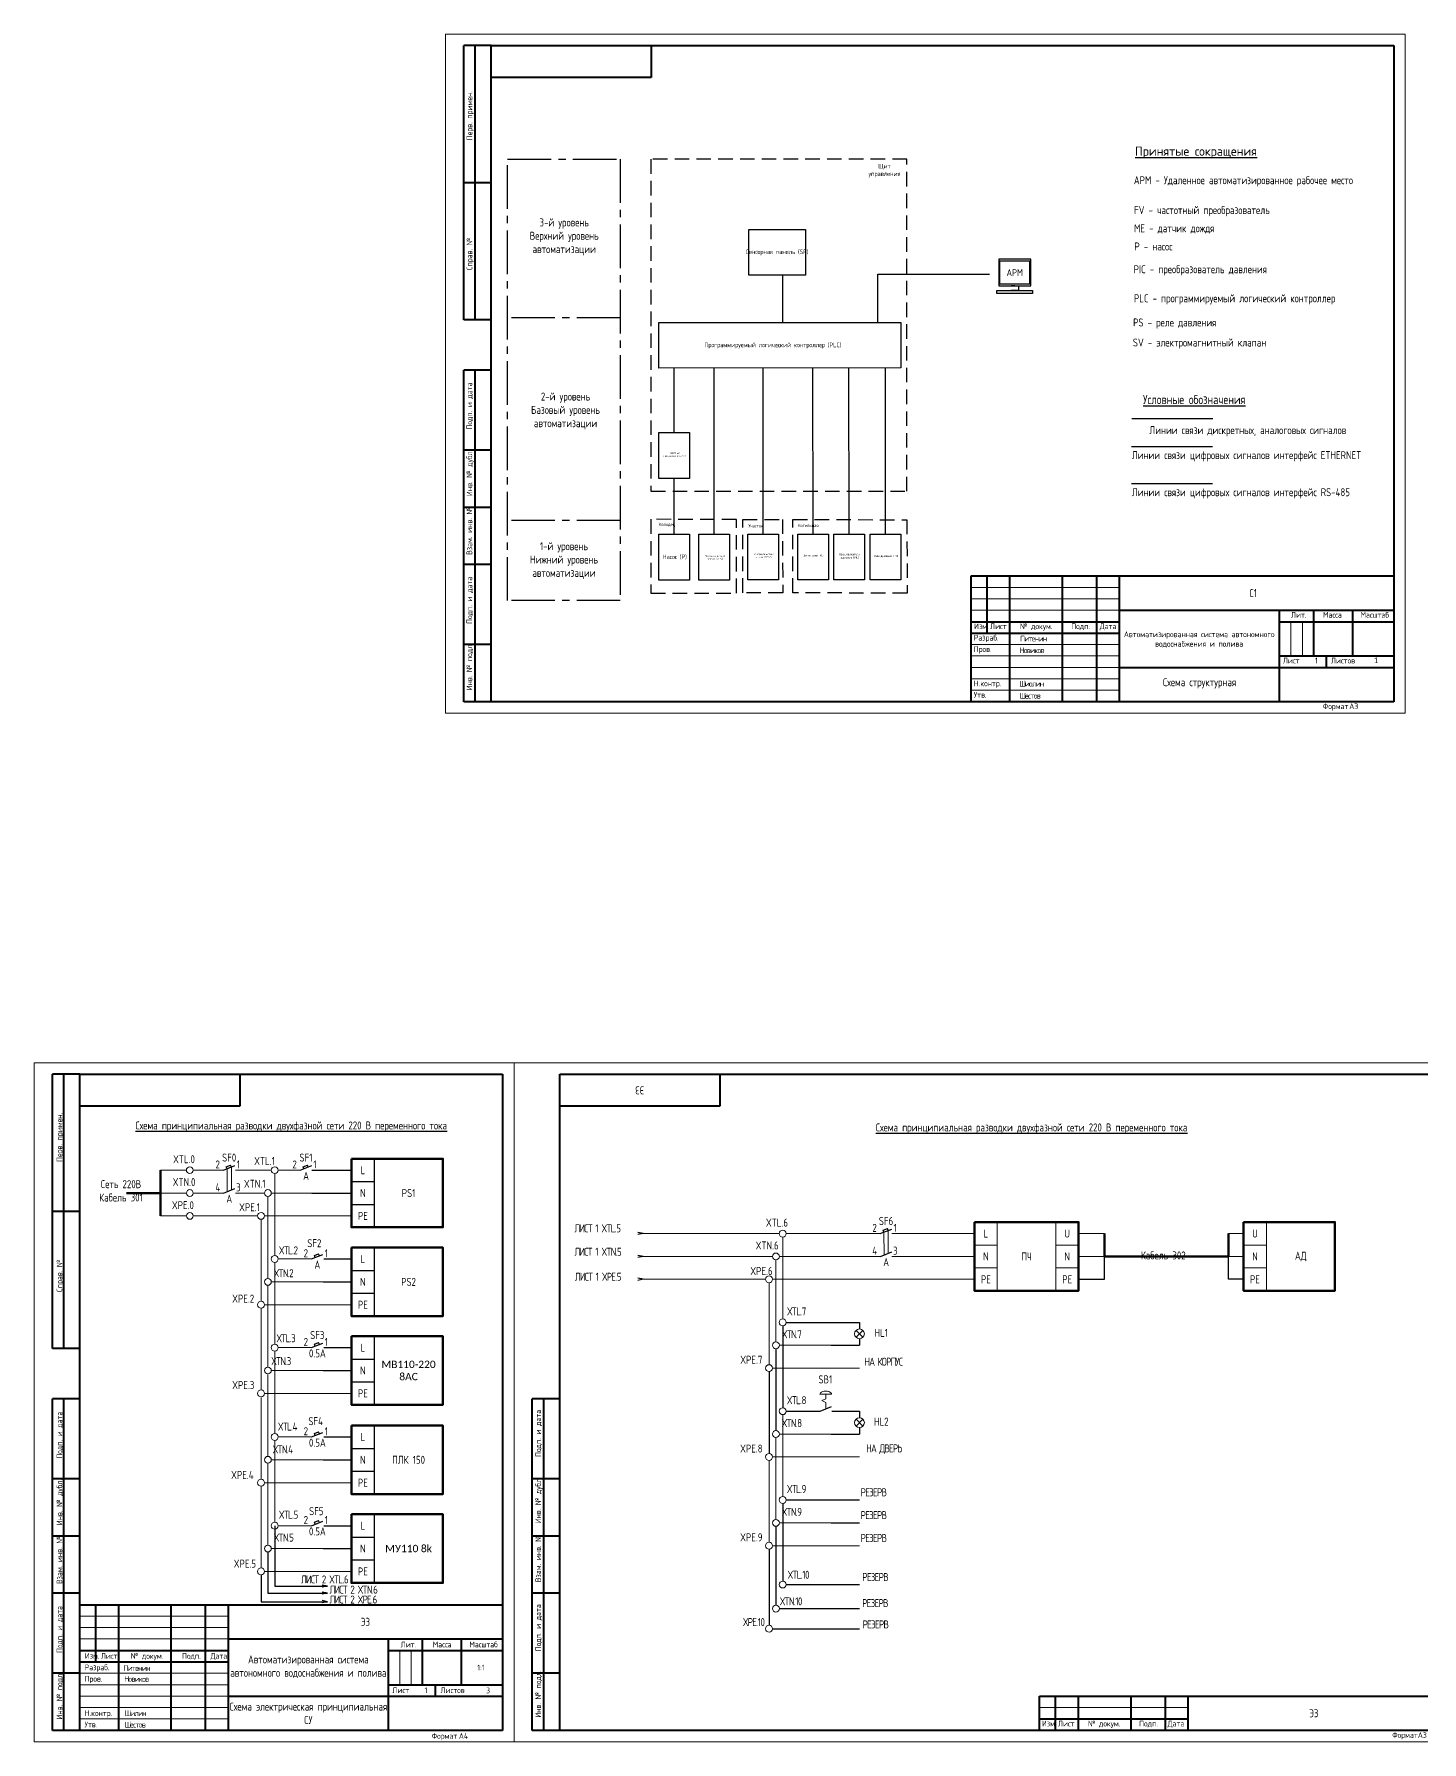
# Model space of a CAD drawing. Header units: millimetres. Extents: x 3520 to 4990, y 400 to 1747.
# Drawn here: x 3520 to 4127, y 1000 to 1747 of the extents above; entities that cross this region are included whole.
import ezdxf

# ---------------------------------------------------------------- set-up
doc = ezdxf.new("R2010")
doc.units = ezdxf.units.MM
for name, pattern in [('CENTER2', [28.575, 19.05, -3.175, 3.175, -3.175]), ('HIDDEN', [9.525, 6.35, -3.175]), ('K5LT_BASIC', [0]), ('K5LT_THIN', [0])]:
    doc.linetypes.add(name, pattern=pattern)
doc.layers.add('Линии RS485', color=1, linetype='RS485')
doc.layers.add('Основная', color=7, linetype='Continuous', lineweight=30)
doc.layers.add('Стерка', color=7, linetype='Continuous', lineweight=15)
doc.styles.get("Standard").update_dxf_attribs({"font": 'arial.ttf'})
doc.styles.add('Аннотативный', font='arial.ttf')
doc.styles.add('ГОСТ В', font='GOST_0.TTF', dxfattribs={"height": 3.5})
doc.styles.add('ГОСТ тип А', font='GOST_0.TTF', dxfattribs={"height": 3.5})
doc.styles.add('ГОСТ тип В', font='GOST_0.TTF')
doc.linetypes.add('RS485', pattern='A,3,-0.5,["RS",Standard,S=0.5,R=0,X=-0.1,Y=-0.05],-1.5', length=5)
doc.linetypes.add('витая пара', pattern='A,3,-0.5,["FX",Standard,S=0.5,R=0,X=-0.1,Y=-0.05],-1.5', length=5)

# ---------------------------------------------------------------- blocks, each defined once
blk = doc.blocks.new('A3')
at = {"linetype": 'K5LT_THIN', "lineweight": 18}
for p, q in [((0, 0), (0, 297)), ((0, 297), (420, 297)), ((420, 297), (420, 0)), ((230, 55), (295, 55)), ((230, 50), (295, 50)), ((230, 45), (295, 45)), ((369.96, 25), (369.96, 40)), ((374.98, 25), (374.98, 40)), ((230, 30), (295, 30)), ((230, 25), (295, 25)), ((230, 20), (295, 20)), ((230, 15), (295, 15)), ((230, 10), (295, 10)), ((420, 0), (0, 0))]:
    blk.add_line(p, q, dxfattribs=at)
at = {"linetype": 'K5LT_BASIC', "lineweight": 40}
for p, q in [((8, 172), (8, 292)), ((20, 292), (8, 292)), ((13, 172), (13, 292)), ((20, 5), (20, 292)), ((20, 292), (415, 292)), ((90, 292), (90, 278)), ((415, 292), (415, 5)), ((90, 278), (20, 278)), ((20, 232), (8, 232)), ((20, 172), (8, 172)), ((8, 5), (8, 150)), ((20, 150), (8, 150)), ((13, 5), (13, 150)), ((20, 115), (8, 115)), ((20, 90), (8, 90)), ((20, 65), (8, 65)), ((230, 60), (415, 60)), ((230, 5), (230, 60)), ((237, 35), (237, 60)), ((247, 5), (247, 60)), ((270, 5), (270, 60)), ((285, 5), (285, 60)), ((295, 5), (295, 60)), ((295, 45), (415, 45)), ((365, 5), (365, 45)), ((380, 25), (380, 45)), ((397, 25), (397, 45)), ((230, 40), (295, 40)), ((365, 40), (380, 40)), ((380, 40), (415, 40)), ((20, 30), (8, 30)), ((230, 35), (295, 35)), ((365, 25), (415, 25)), ((385.57, 20), (385.57, 25)), ((295, 20), (365, 20)), ((365, 20), (415, 20)), ((20, 5), (8, 5)), ((415, 5), (20, 5))]:
    blk.add_line(p, q, dxfattribs=at)
at = {"style": 'ГОСТ тип А'}
blk.add_text('Масштаб', height=2.5, dxfattribs=at).set_placement((400.44, 41.71))
at = {"char_height": 2.5, "attachment_point": 1, "rotation": 90, "style": 'ГОСТ тип А'}
for s, insert in [('Перв. примен.', (9.24, 250.61)), ('Справ. №', (9.24, 193.72)), ('Подп. и дата', (9.19, 124.04)), ('Инв. № дубл.', (9.19, 94.95)), ('Взам. инв. №', (9.19, 69.22)), ('Подп. и дата', (9.19, 39.04)), ('Инв. № подл.', (9.19, 9.95))]:
    blk.add_mtext(s, dxfattribs=dict(at, insert=insert))
at = {"char_height": 2.5, "attachment_point": 1, "style": 'ГОСТ тип А'}
for s, insert in [('Изм.', (231.29, 39.23)), ('Лист', (238.28, 39.23)), ('№ докум.', (251.4, 39.23)), ('Подп.', (273.83, 39.23)), ('Дата', (286.28, 39.23)), ('Лит.', (369.97, 44.23)), ('Масса', (383.99, 44.23)), ('Разраб.', (231.18, 34.23)), ('Пров.', (231.18, 29.23)), ('Лист', (366.41, 24.23)), ('1', (380.49, 24.23)), ('Листов', (387.45, 24.23)), ('Утв.', (231.18, 9.23)), ('Н.контр.', (231.18, 14.23)), ('Формат', (383.9, 4.23)), ('A3', (395.5, 4.23))]:
    blk.add_mtext(s, dxfattribs=dict(at, insert=insert))
blk = doc.blocks.new('A3-2')
at = {"linetype": 'K5LT_THIN', "lineweight": 18}
for p, q in [((420, 0), (420, 297)), ((420, 297), (840, 297)), ((840, 297), (840, 0)), ((650, 15), (715, 15)), ((840, 0), (420, 0))]:
    blk.add_line(p, q, dxfattribs=at)
at = {"linetype": 'K5LT_BASIC', "lineweight": 40}
for p, q in [((440, 5), (440, 292)), ((440, 292), (835, 292)), ((510, 292), (510, 278)), ((835, 292), (835, 5)), ((510, 278), (440, 278)), ((428, 5), (428, 150)), ((440, 150), (428, 150)), ((433, 5), (433, 150)), ((440, 115), (428, 115)), ((440, 90), (428, 90)), ((440, 65), (428, 65)), ((440, 30), (428, 30)), ((650, 20), (835, 20)), ((650, 5), (650, 20)), ((657, 5), (657, 20)), ((667, 5), (667, 20)), ((690, 5), (690, 20)), ((705, 5), (705, 20)), ((715, 5), (715, 20)), ((825, 5), (825, 20)), ((650, 10), (657, 10)), ((657, 10), (667, 10)), ((667, 10), (690, 10)), ((690, 10), (705, 10)), ((705, 10), (715, 10)), ((825, 13), (835, 13)), ((440, 5), (428, 5)), ((835, 5), (440, 5))]:
    blk.add_line(p, q, dxfattribs=at)
at = {"char_height": 2.5, "attachment_point": 1, "rotation": 90, "style": 'ГОСТ тип А'}
for s, insert in [('Подп. и дата', (429.32, 124.64)), ('Инв. № дубл.', (429.32, 95.56)), ('Взам. инв. №', (429.32, 69.83)), ('Подп. и дата', (429.32, 39.64)), ('Инв. № подл.', (429.32, 10.56))]:
    blk.add_mtext(s, dxfattribs=dict(at, insert=insert))
at = {"char_height": 2.5, "attachment_point": 1, "style": 'ГОСТ тип А'}
for s, insert in [('Лист', (826.99, 18.23)), ('Изм.', (651.01, 9.23)), ('Лист', (658, 9.23)), ('№ докум.', (671.12, 9.23)), ('Подп.', (693.55, 9.23)), ('Дата', (706, 9.23)), ('Формат', (804.26, 4.23)), ('A3', (815.5, 4.23))]:
    blk.add_mtext(s, dxfattribs=dict(at, insert=insert))
blk = doc.blocks.new('A4')
at = {"linetype": 'K5LT_THIN', "lineweight": 18}
for p, q in [((0, 0), (0, 297)), ((0, 297), (210, 297)), ((210, 297), (210, 0)), ((20, 55), (85, 55)), ((20, 50), (85, 50)), ((20, 45), (85, 45)), ((159.96, 25), (159.96, 40)), ((164.98, 25), (164.98, 40)), ((20, 30), (85, 30)), ((20, 25), (85, 25)), ((20, 20), (85, 20)), ((20, 15), (85, 15)), ((20, 10), (85, 10)), ((210, 0), (0, 0))]:
    blk.add_line(p, q, dxfattribs=at)
at = {"linetype": 'K5LT_BASIC', "lineweight": 40}
for p, q in [((8, 172), (8, 292)), ((20, 292), (8, 292)), ((13, 172), (13, 292)), ((20, 5), (20, 292)), ((20, 292), (205, 292)), ((90, 292), (90, 278)), ((205, 292), (205, 5)), ((90, 278), (20, 278)), ((20, 232), (8, 232)), ((20, 172), (8, 172)), ((8, 5), (8, 150)), ((20, 150), (8, 150)), ((13, 5), (13, 150)), ((20, 115), (8, 115)), ((20, 90), (8, 90)), ((20, 65), (8, 65)), ((20, 60), (205, 60)), ((20, 5), (20, 60)), ((27, 35), (27, 60)), ((37, 5), (37, 60)), ((60, 5), (60, 60)), ((75, 5), (75, 60)), ((85, 5), (85, 60)), ((85, 45), (205, 45)), ((155, 5), (155, 45)), ((170, 25), (170, 45)), ((187, 25), (187, 45)), ((20, 40), (85, 40)), ((155, 40), (170, 40)), ((170, 40), (205, 40)), ((20, 30), (8, 30)), ((20, 35), (85, 35)), ((155, 25), (205, 25)), ((175.57, 20), (175.57, 25)), ((85, 20), (155, 20)), ((155, 20), (205, 20)), ((20, 5), (8, 5)), ((205, 5), (20, 5))]:
    blk.add_line(p, q, dxfattribs=at)
at = {"char_height": 2.5, "attachment_point": 1, "rotation": 90, "style": 'ГОСТ тип А'}
for s, insert in [('Перв. примен.', (9.82, 253.67)), ('Справ. №', (9.82, 196.78)), ('Подп. и дата', (9.82, 123.85)), ('Инв. № дубл.', (9.82, 94.77)), ('Взам. инв. №', (9.82, 69.04)), ('Подп. и дата', (9.82, 38.85)), ('Инв. № подл.', (9.82, 9.77))]:
    blk.add_mtext(s, dxfattribs=dict(at, insert=insert))
at = {"char_height": 2.5, "attachment_point": 1, "style": 'ГОСТ тип А'}
for s, insert in [('Изм.', (22.19, 38.82)), ('Лист', (29.18, 38.82)), ('№ докум.', (42.3, 38.82)), ('Подп.', (64.73, 38.82)), ('Дата', (77.18, 38.82)), ('Лит.', (160.41, 43.82)), ('Масса', (174.43, 43.82)), ('Масштаб', (190.44, 43.82)), ('Разраб.', (22.08, 33.82)), ('Пров.', (22.08, 28.82)), ('Лист', (156.77, 23.82)), ('1', (170.85, 23.82)), ('Листов', (177.81, 23.82)), ('Утв.', (22.08, 8.82)), ('Н.контр.', (22.08, 13.82)), ('Формат', (173.95, 3.82)), ('A4', (185.86, 3.82))]:
    blk.add_mtext(s, dxfattribs=dict(at, insert=insert))

msp = doc.modelspace()

# ---------------------------------------------------------------- linework, layer by layer
for p, q in [((3949.1, 1636.92), (3947.5, 1636.92)), ((3949.1, 1636.92), (3947.5, 1636.92)), ((3950.7, 1636.92), (3950.7, 1634.92)), ((3950.7, 1634.92), (3947.5, 1634.92)), ((3950.7, 1634.92), (3947.5, 1634.92)), ((3800.01, 1572.7), (3800.01, 1600.88)), ((3817.6, 1528.21), (3817.53, 1600.9)), ((3839.05, 1528.32), (3838.97, 1600.92)), ((3860.85, 1528.32), (3860.77, 1600.94)), ((3876.65, 1528.32), (3876.57, 1600.96)), ((3892.6, 1528.32), (3892.52, 1600.98)), ((4000.4, 1578.88), (4035.77, 1578.88)), ((3800.01, 1528.21), (3800.01, 1552.7)), ((3786.5, 1222.33), (3784.22, 1222.8)), ((3786.5, 1222.33), (3784.22, 1221.86)), ((3890.28, 1222.33), (3895.28, 1224.33)), ((3891.51, 1223.83), (3893.38, 1224.57)), ((3891.86, 1222.96), (3891.51, 1223.83)), ((3893.73, 1223.71), (3893.38, 1224.57)), ((3786.5, 1212.33), (3784.22, 1212.8)), ((3786.5, 1212.33), (3784.22, 1211.86)), ((3890.32, 1212.33), (3895.32, 1214.33)), ((3988.31, 1202.33), (3988.31, 1212.33)), ((4042.69, 1202.33), (4042.69, 1212.33)), ((3786.5, 1202.33), (3784.22, 1202.8)), ((3786.5, 1202.33), (3784.22, 1201.86)), ((3977.05, 1202.33), (3988.31, 1202.33)), ((4049.24, 1202.33), (4042.69, 1202.33)), ((3847.57, 1181.98), (3847.57, 1146.14)), ((3849.07, 1183.48), (3881.16, 1183.48)), ((3881.16, 1183.48), (3881.16, 1180.61)), ((3868.73, 1173.48), (3881.16, 1173.48)), ((3881.16, 1176.36), (3881.16, 1173.48)), ((3844.59, 1171.98), (3844.59, 1136.14)), ((3841.59, 1161.98), (3841.59, 1126.14)), ((3849.07, 1144.64), (3863.9, 1144.64)), ((3863.9, 1144.64), (3868.9, 1146.64)), ((3869.11, 1144.64), (3881.16, 1144.64)), ((3881.16, 1144.64), (3881.16, 1141.77)), ((3881.16, 1137.51), (3881.16, 1134.64)), ((3868.73, 1134.64), (3881.16, 1134.64)), ((3849.07, 1105.8), (3881.16, 1105.8)), ((3847.57, 1104.3), (3847.57, 1070.3)), ((3625.26, 1094.55), (3625.26, 1068.13)), ((3844.59, 1094.3), (3844.59, 1059.76)), ((3868.73, 1095.8), (3881.16, 1095.8)), ((3841.59, 1084.3), (3841.59, 1050.99)), ((3622.28, 1083.11), (3622.28, 1065)), ((3619.28, 1073.11), (3619.28, 1061.31)), ((3648.38, 1068.13), (3646.1, 1068.6)), ((3849.07, 1068.8), (3881.16, 1068.8)), ((3619.28, 1061.31), (3648.38, 1061.31)), ((3622.28, 1065), (3648.38, 1065)), ((3625.26, 1068.13), (3648.38, 1068.13)), ((3648.38, 1068.13), (3646.1, 1067.66)), ((3648.38, 1065), (3646.1, 1065.48)), ((3648.38, 1065), (3646.1, 1064.53)), ((3648.38, 1061.31), (3646.1, 1061.79)), ((3648.38, 1061.31), (3646.1, 1060.84)), ((3846.09, 1058.26), (3881.16, 1058.26)), ((3843.09, 1049.49), (3881.16, 1049.49))]:
    msp.add_line(p, q)
at = {"linetype": 'CENTER2'}
for p, q in [((3776.48, 1622.95), (3727.2, 1622.95)), ((3776.48, 1534.22), (3727.2, 1534.22))]:
    msp.add_line(p, q, dxfattribs=at)
at = {"color": 7}
for p, q in [((3668.84, 1255.07), (3668.84, 1225.07)), ((3602.84, 1250.07), (3607.84, 1252.07)), ((3604.08, 1251.56), (3605.95, 1252.31)), ((3604.42, 1250.7), (3604.08, 1251.56)), ((3606.29, 1251.45), (3605.95, 1252.31)), ((3636.45, 1250.07), (3641.45, 1252.07)), ((3637.69, 1251.56), (3639.56, 1252.31)), ((3638.03, 1250.7), (3637.69, 1251.56)), ((3639.9, 1251.45), (3639.56, 1252.31)), ((3641.47, 1250.07), (3658.84, 1250.07)), ((3602.88, 1240.07), (3607.88, 1242.07)), ((3641.49, 1240.07), (3658.84, 1240.07)), ((3658.84, 1245.07), (3668.84, 1245.07)), ((3658.84, 1235.07), (3668.84, 1235.07)), ((3641.39, 1211.22), (3646.39, 1213.22)), ((3642.63, 1212.72), (3644.5, 1213.47)), ((3642.98, 1211.86), (3642.63, 1212.72)), ((3644.85, 1212.61), (3644.5, 1213.47)), ((3646.8, 1211.22), (3658.84, 1211.22)), ((3668.84, 1216.22), (3668.84, 1186.22)), ((3658.84, 1206.22), (3668.84, 1206.22)), ((3646.42, 1201.22), (3658.84, 1201.22)), ((3658.84, 1196.22), (3668.84, 1196.22)), ((3641.39, 1172.44), (3646.39, 1174.44)), ((3642.63, 1173.94), (3644.5, 1174.68)), ((3642.98, 1173.07), (3642.63, 1173.94)), ((3644.85, 1173.82), (3644.5, 1174.68)), ((3668.84, 1177.44), (3668.84, 1147.44)), ((3646.8, 1172.44), (3658.84, 1172.44)), ((3658.84, 1167.44), (3668.84, 1167.44)), ((3646.42, 1162.44), (3658.84, 1162.44)), ((3658.84, 1157.44), (3668.84, 1157.44)), ((3642.63, 1134.86), (3644.5, 1135.61)), ((3644.85, 1134.75), (3644.5, 1135.61)), ((3668.84, 1138.37), (3668.84, 1108.37)), ((3641.39, 1133.37), (3646.39, 1135.37)), ((3642.98, 1134), (3642.63, 1134.86)), ((3646.8, 1133.37), (3658.84, 1133.37)), ((3658.84, 1128.37), (3668.84, 1128.37)), ((3646.42, 1123.37), (3658.84, 1123.37)), ((3658.84, 1118.37), (3668.84, 1118.37)), ((3668.84, 1099.55), (3668.84, 1069.55)), ((3641.39, 1094.55), (3646.39, 1096.55)), ((3642.63, 1096.05), (3644.5, 1096.8)), ((3642.98, 1095.19), (3642.63, 1096.05)), ((3644.85, 1095.93), (3644.5, 1096.8)), ((3646.8, 1094.55), (3658.84, 1094.55)), ((3646.42, 1084.55), (3658.84, 1084.55)), ((3658.84, 1089.55), (3668.84, 1089.55)), ((3658.84, 1079.55), (3668.84, 1079.55))]:
    msp.add_line(p, q, dxfattribs=at)
at = {"lineweight": 50}
for p, q in [((3575.35, 1250.07), (3575.35, 1230.07)), ((3988.31, 1212.33), (3988.31, 1222.33)), ((4042.69, 1212.33), (4042.69, 1222.33)), ((3988.31, 1212.33), (4042.69, 1212.33))]:
    msp.add_line(p, q, dxfattribs=at)
at = {"color": 7, "lineweight": 50}
msp.add_line((3575.35, 1240.07), (3560.35, 1240.07), dxfattribs=at)
at = {"linetype": 'CENTER2'}
msp.add_lwpolyline([(3727.2, 1692.31), (3776.48, 1692.31), (3776.48, 1499.19), (3727.2, 1499.19)], close=True, dxfattribs=at)
at = {"linetype": 'HIDDEN'}
for points in [[(3789.91, 1547.07), (3901.91, 1547.07), (3901.91, 1692.31), (3789.91, 1692.31)], [(3789.88, 1502.52), (3827.29, 1502.49), (3827.29, 1534.73), (3789.88, 1534.77)]]:
    msp.add_lwpolyline(points, close=True, dxfattribs=at)
for points in [[(3942.07, 1636.92), (3956.13, 1636.92), (3956.13, 1648.53), (3942.07, 1648.53)], [(3942.07, 1636.92), (3956.13, 1636.92), (3956.13, 1648.53), (3942.07, 1648.53)], [(3942.47, 1637.72), (3955.73, 1637.72), (3955.73, 1647.73), (3942.47, 1647.73)], [(3942.47, 1637.72), (3955.73, 1637.72), (3955.73, 1647.73), (3942.47, 1647.73)], [(3941.31, 1634.92), (3956.88, 1634.92), (3956.88, 1633.59), (3941.31, 1633.59)], [(3941.31, 1634.92), (3956.88, 1634.92), (3956.88, 1633.59), (3941.31, 1633.59)]]:
    msp.add_lwpolyline(points, close=True)
at = {"color": 7, "lineweight": 50}
for points in [[(3658.84, 1255.07), (3698.84, 1255.07), (3698.84, 1225.07), (3658.84, 1225.07)], [(3658.84, 1216.22), (3698.84, 1216.22), (3698.84, 1186.22), (3658.84, 1186.22)], [(3658.84, 1177.44), (3698.84, 1177.44), (3698.84, 1147.44), (3658.84, 1147.44)], [(3658.84, 1138.37), (3698.84, 1138.37), (3698.84, 1108.37), (3658.84, 1108.37)], [(3658.84, 1099.55), (3698.84, 1099.55), (3698.84, 1069.55), (3658.84, 1069.55)]]:
    msp.add_lwpolyline(points, close=True, dxfattribs=at)
at = {"lineweight": 50}
for points in [[(3931.48, 1227.33), (3977.05, 1227.33), (3977.05, 1197.33), (3931.48, 1197.33)], [(4049.24, 1227.33), (4089.24, 1227.33), (4089.24, 1197.33), (4049.24, 1197.33)]]:
    msp.add_lwpolyline(points, close=True, dxfattribs=at)
at = {"layer": 'Линии RS485', "color": 5, "ltscale": 2}
for p, q in [((3847.57, 1620.87), (3847.57, 1641.54)), ((4000.2, 1550.44), (4035.57, 1550.44))]:
    msp.add_line(p, q, dxfattribs=at)
at = {"layer": 'Линии RS485', "linetype": 'витая пара', "ltscale": 2}
for p, q in [((3889.2, 1620.93), (3889.2, 1642)), ((3889.2, 1642), (3938.12, 1642)), ((4000.2, 1566.65), (4035.57, 1566.65))]:
    msp.add_line(p, q, dxfattribs=at)
at = {"layer": 'Основная'}
for points in [[(3832.77, 1661.54), (3857.58, 1661.54), (3857.58, 1641.54), (3832.77, 1641.54)], [(3793.31, 1620.87), (3899.3, 1620.87), (3899.3, 1600.98), (3793.31, 1600.87)], [(3793.31, 1572.7), (3806.72, 1572.7), (3806.72, 1552.7), (3793.31, 1552.7)], [(3793.31, 1528.21), (3806.72, 1528.21), (3806.72, 1508.21), (3793.31, 1508.21)], [(3810.9, 1528.21), (3824.31, 1528.21), (3824.31, 1508.21), (3810.9, 1508.21)], [(3832.34, 1528.32), (3845.75, 1528.32), (3845.75, 1508.32), (3832.34, 1508.32)], [(3854.14, 1528.32), (3867.55, 1528.32), (3867.55, 1508.32), (3854.14, 1508.32)], [(3869.95, 1528.32), (3883.36, 1528.32), (3883.36, 1508.32), (3869.95, 1508.32)], [(3885.89, 1528.32), (3899.3, 1528.32), (3899.3, 1508.32), (3885.89, 1508.32)]]:
    msp.add_lwpolyline(points, close=True, dxfattribs=at)
at = {"layer": 'Основная', "linetype": 'HIDDEN'}
for points in [[(3830.11, 1534.75), (3847.48, 1534.75), (3847.59, 1502.64), (3830.11, 1502.64)], [(3852.01, 1534.75), (3901.91, 1534.56), (3902.03, 1502.44), (3852.01, 1502.64)]]:
    msp.add_lwpolyline(points, close=True, dxfattribs=at)
at = {"layer": 'Стерка', "color": 7}
for p, q in [((3698.84, 1255.07), (3698.84, 1250.07)), ((3575.35, 1250.07), (3586.61, 1250.07)), ((3602.84, 1250.07), (3589.61, 1250.07)), ((3604.47, 1240.7), (3604.42, 1250.7)), ((3606.34, 1241.45), (3606.29, 1251.45)), ((3608.06, 1250.07), (3623.76, 1250.07)), ((3625.26, 1248.54), (3625.26, 1212.72)), ((3636.45, 1250.07), (3626.76, 1250.07)), ((3575.35, 1240.07), (3586.63, 1240.07)), ((3602.87, 1240.07), (3589.63, 1240.07)), ((3608.11, 1240.07), (3620.78, 1240.07)), ((3641.49, 1240.07), (3623.78, 1240.07)), ((3622.28, 1238.54), (3622.28, 1202.72)), ((3575.35, 1230.07), (3586.63, 1230.07)), ((3617.78, 1230.07), (3589.63, 1230.07)), ((3619.28, 1228.54), (3619.28, 1192.72)), ((3620.78, 1230.07), (3658.84, 1230.07)), ((3641.39, 1211.22), (3626.76, 1211.22)), ((3698.84, 1216.22), (3698.84, 1211.22)), ((3625.26, 1209.75), (3625.26, 1173.94)), ((3622.28, 1199.75), (3622.28, 1163.94)), ((3646.42, 1201.22), (3623.78, 1201.22)), ((3619.28, 1189.75), (3619.28, 1153.94)), ((3620.78, 1191.22), (3658.84, 1191.22)), ((3698.84, 1177.44), (3698.84, 1172.44)), ((3625.26, 1170.68), (3625.26, 1134.87)), ((3641.39, 1172.44), (3626.76, 1172.44)), ((3622.28, 1160.68), (3622.28, 1124.87)), ((3646.42, 1162.44), (3623.78, 1162.44)), ((3619.28, 1150.68), (3619.28, 1114.87)), ((3620.78, 1152.44), (3658.84, 1152.44)), ((3698.84, 1138.37), (3698.84, 1133.37)), ((3625.26, 1131.87), (3625.26, 1096.05)), ((3641.39, 1133.37), (3626.76, 1133.37)), ((3622.28, 1121.87), (3622.28, 1086.05)), ((3646.42, 1123.37), (3623.78, 1123.37)), ((3620.78, 1113.37), (3658.84, 1113.37)), ((3619.28, 1111.87), (3619.28, 1076.05)), ((3698.84, 1099.55), (3698.84, 1094.55)), ((3641.39, 1094.55), (3626.76, 1094.55)), ((3646.42, 1084.55), (3623.78, 1084.55)), ((3620.78, 1074.55), (3658.84, 1074.55))]:
    msp.add_line(p, q, dxfattribs=at)
at = {"layer": 'Стерка'}
for p, q in [((3786.5, 1222.33), (3846.07, 1222.33)), ((3847.57, 1220.8), (3847.57, 1184.98)), ((3890.28, 1222.33), (3849.07, 1222.33)), ((3891.9, 1212.96), (3891.86, 1222.96)), ((3893.77, 1213.71), (3893.73, 1223.71)), ((3931.48, 1222.33), (3895.28, 1222.33)), ((3977.05, 1222.33), (3988.31, 1222.33)), ((4042.69, 1222.33), (4049.24, 1222.33)), ((3786.5, 1212.33), (3843.09, 1212.33)), ((3844.59, 1210.8), (3844.59, 1174.98)), ((3890.32, 1212.33), (3846.09, 1212.33)), ((3931.48, 1212.33), (3895.28, 1212.33)), ((3977.05, 1212.33), (3988.31, 1212.33)), ((4042.69, 1212.33), (4049.24, 1212.33)), ((3786.5, 1202.33), (3840.09, 1202.33)), ((3841.59, 1200.8), (3841.59, 1164.98)), ((3843.09, 1202.33), (3931.48, 1202.33)), ((3868.73, 1173.48), (3846.09, 1173.48)), ((3879.65, 1176.98), (3882.66, 1179.99)), ((3882.66, 1176.98), (3879.65, 1179.99)), ((3843.09, 1163.48), (3881.16, 1163.48)), ((3863.83, 1152.09), (3866.4, 1152.09)), ((3866.4, 1150.09), (3866.4, 1152.09)), ((3868.97, 1152.09), (3866.4, 1152.09)), ((3847.57, 1143.11), (3847.57, 1107.3)), ((3866.4, 1150.09), (3864.62, 1149.3)), ((3866.4, 1148.51), (3864.62, 1149.3)), ((3866.4, 1145.64), (3866.4, 1148.51)), ((3879.65, 1138.14), (3882.66, 1141.14)), ((3882.66, 1138.14), (3879.65, 1141.14)), ((3844.59, 1133.11), (3844.59, 1097.3)), ((3868.73, 1134.64), (3846.09, 1134.64)), ((3841.59, 1123.11), (3841.59, 1087.3)), ((3843.09, 1124.64), (3881.16, 1124.64)), ((3868.73, 1095.8), (3846.09, 1095.8)), ((3843.09, 1085.8), (3881.16, 1085.8))]:
    msp.add_line(p, q, dxfattribs=at)
for points in [[(3931.48, 1217.33), (3941.48, 1217.33), (3941.48, 1227.33), (3931.48, 1227.33)], [(3967.05, 1217.33), (3977.05, 1217.33), (3977.05, 1227.33), (3967.05, 1227.33)], [(4049.24, 1217.33), (4059.24, 1217.33), (4059.24, 1227.33), (4049.24, 1227.33)], [(3931.48, 1207.33), (3941.48, 1207.33), (3941.48, 1217.33), (3931.48, 1217.33)], [(3967.05, 1207.33), (3977.05, 1207.33), (3977.05, 1217.33), (3967.05, 1217.33)], [(4049.24, 1207.33), (4059.24, 1207.33), (4059.24, 1217.33), (4049.24, 1217.33)], [(3931.48, 1197.33), (3941.48, 1197.33), (3941.48, 1207.33), (3931.48, 1207.33)], [(3967.05, 1197.33), (3977.05, 1197.33), (3977.05, 1207.33), (3967.05, 1207.33)], [(4049.24, 1197.33), (4059.24, 1197.33), (4059.24, 1207.33), (4049.24, 1207.33)]]:
    msp.add_lwpolyline(points, close=True, dxfattribs=at)
at = {"layer": 'Стерка', "color": 7}
for centre in [(3588.11, 1250.07), (3625.26, 1250.07), (3588.13, 1240.07), (3622.28, 1240.07), (3588.13, 1230.07), (3619.28, 1230.07), (3625.26, 1211.22), (3622.28, 1201.22), (3619.28, 1191.22), (3625.26, 1172.44), (3622.28, 1162.44), (3619.28, 1152.44), (3625.26, 1133.37), (3622.28, 1123.37), (3619.28, 1113.37), (3625.26, 1094.55), (3622.28, 1084.55), (3619.28, 1074.55)]:
    msp.add_circle(centre, 1.5, dxfattribs=at)
at = {"layer": 'Стерка'}
for centre, radius in [((3847.57, 1222.33), 1.5), ((3844.59, 1212.33), 1.5), ((3841.59, 1202.33), 1.5), ((3847.57, 1183.48), 1.5), ((3881.16, 1178.48), 2.13), ((3844.59, 1173.48), 1.5), ((3841.59, 1163.48), 1.5), ((3847.57, 1144.64), 1.5), ((3844.59, 1134.64), 1.5), ((3881.16, 1139.64), 2.13), ((3841.59, 1124.64), 1.5), ((3847.57, 1105.8), 1.5), ((3844.59, 1095.8), 1.5), ((3841.59, 1085.8), 1.5), ((3847.57, 1068.8), 1.5), ((3844.59, 1058.26), 1.5), ((3841.59, 1049.49), 1.5)]:
    msp.add_circle(centre, radius, dxfattribs=at)
msp.add_ellipse((3866.4, 1152.09), major_axis=(2.57, 0), ratio=0.5, start_param=0, end_param=3.141593, dxfattribs=at)

# ---------------------------------------------------------------- block references
for name, p in [('A3', (3700, 1450)), ('A4', (3520, 1000)), ('A3-2', (3310, 1000))]:
    msp.add_blockref(name, p)

# ---------------------------------------------------------------- texts
for s, insert, char_height, width, attachment_point, style in [('{\\fGOST type B|b0|i0|c204|p34;\\LПринятые сокращения}', (4028.43, 1695.26), 4, 100, 5, 'ГОСТ тип А'), ('Щит управления', (3892.1, 1687.33), 2, 11.6762, 5, 'ГОСТ тип В'), ('АРМ - Удаленное автоматизированное рабочее место', (4001.22, 1682.63), 3.5, 100, 4, 'ГОСТ тип В'), ('{\\C256;3-й уровень \\PВерхний уровень автоматизации}', (3751.95, 1658.34), 3.5, 49.2778, 5, 'ГОСТ тип В'), ('FV - частотный преобразователь', (4001.33, 1669.57), 3.5, 100, 4, 'ГОСТ тип В'), ('ME - датчик дождя', (4001.33, 1661.8), 3.5, 100, 4, 'ГОСТ тип В'), ('Сенсорная панель (SP)', (3845.17, 1651.54), 2, 24.8043, 5, 'ГОСТ тип В'), ('P - насос', (4001.47, 1654.12), 3.5, 100, 4, 'ГОСТ тип В'), ('АРМ', (3949.1, 1642.72), 3, 13.2569, 5, 'ГОСТ тип В'), ('PIC - преобразователь давления ', (4001.15, 1643.68), 3.5, 100, 4, 'ГОСТ тип В'), ('PLC - программируемый логический контроллер', (4001.26, 1630.97), 3.5, 100, 4, 'ГОСТ тип В'), ('PS - реле давления', (4000.91, 1620.41), 3.5, 100, 4, 'ГОСТ тип В'), ('SV - электромагнитный клапан', (4000.8, 1611.64), 3.5, 100, 4, 'ГОСТ тип В'), ('Программируемый логический контроллер (PLC)', (3843.23, 1610.78), 2, 126.1561, 5, 'ГОСТ тип В'), ('{\\C256;2-й уровень \\PБазовый уровень автоматизации}', (3752.52, 1582.17), 3.5, 49.2778, 5, 'ГОСТ тип В'), ('{\\L\\C256;Условные обозначения}', (4027.64, 1587.16), 4, 160, 5, 'ГОСТ тип В'), ('Линии связи дискретных, аналоговых сигналов', (4051.08, 1573.31), 3.5, 105.2806, 5, 'ГОСТ тип В'), ('Частотный преобразователь (FV)', (3800.2, 1563.05), 0.7379, 8.8337, 5, 'ГОСТ тип В'), ('Линии связи цифровых сигналов интерфейс ETHERNET', (4000.35, 1564.59), 3.5, 111.0364, 1, 'ГОСТ тип В'), ('Линии связи цифровых сигналов интерфейс RS-485', (4000.35, 1548.38), 3.5, 111.0364, 1, 'ГОСТ тип В'), ('{\\C256;1-й уровень \\PНижний уровень автоматизации}', (3751.84, 1516.7), 3.5, 49.2778, 5, 'ГОСТ тип В'), ('Насос (P)', (3800.34, 1518.28), 2, 23.9421, 5, 'ГОСТ тип В'), ('Электромагнитный клапан (SV1-2)', (3818, 1518.13), 0.7379, 8.8337, 5, 'ГОСТ тип В'), ('Электромагнитный клапан (SV3-6)', (3839.24, 1518.88), 0.7379, 8.8337, 5, 'ГОСТ тип В'), ('Датчик дождя (ME)', (3861.04, 1518.88), 0.7379, 8.8337, 5, 'ГОСТ тип В'), ('Преобразователь давления (PIC)', (3876.83, 1518.7), 0.8784, 10.5152, 5, 'ГОСТ тип В'), ('Реле давления (PS)', (3892.77, 1518.7), 0.8784, 10.5152, 5, 'ГОСТ тип В')]:
    msp.add_mtext(s, dxfattribs=dict(insert=insert, char_height=char_height, width=width, attachment_point=attachment_point, style=style))
at = {"char_height": 1.448, "attachment_point": 5, "style": 'ГОСТ тип В'}
for s, insert in [('Колодец', (3796.99, 1532.34)), ('Участок', (3835.8, 1531.93)), ('Котельная', (3858.77, 1532.07))]:
    msp.add_mtext(s, dxfattribs=dict(at, insert=insert))
for s, width, insert, char_height, attachment_point, style in [('С1', 27.9485, (4051.8, 1504.27), 3.5, 1, 'ГОСТ тип А'), ('\\pxqc;Автоматизированная система автономного водоснабжения и полива', 59.5438, (4000.05, 1485.72), 2.5, 1, 'ГОСТ тип В'), ('\\PСхема структурная', 70, (4029.98, 1465.96), 3.5, 5, 'ГОСТ тип В'), ('\\pxqc;Автоматизированная система автономного водоснабжения и полива', 70, (3640, 1032.86), 3.5, 5, 'ГОСТ тип В')]:
    msp.add_mtext_dynamic_manual_height_columns(s, width=width, gutter_width=12.5, heights=[0], dxfattribs=dict(insert=insert, char_height=char_height, attachment_point=attachment_point, style=style))
at = {"color": 7, "linetype": 'Continuous', "lineweight": 15}
for s, insert, char_height, width, attachment_point, style in [('{\\T0.75;\\C256;Питенин}', (3951.48, 1482.59), 2.5, 23, 4, 'ГОСТ В'), ('{\\T0.75;\\C256;Новиков}', (3951.24, 1477.49), 2.5, 23, 4, 'ГОСТ В'), ('{\\T0.75;\\C256;1}', (4106.32, 1473.11), 2.5, 8.6846, 4, 'Аннотативный'), ('{\\T0.75;\\C256;Шиолин}', (3951.14, 1462.87), 2.5, 23, 4, 'ГОСТ В'), ('{\\T0.75;\\C256;Шестов}', (3951.24, 1457.59), 2.5, 23, 4, 'ГОСТ В'), ('{\\C256;SF0}', (3605.34, 1255.57), 3.5, 5, 5, 'ГОСТ В'), ('{\\C256;SF1}', (3638.95, 1255.57), 3.5, 5, 5, 'ГОСТ В'), ('{\\C256;2}', (3600.34, 1252.57), 3.5, 5, 5, 'ГОСТ В'), ('{\\C256;1}', (3609.34, 1252.57), 3.5, 5, 5, 'ГОСТ В'), ('{\\C256;2}', (3633.95, 1252.57), 3.5, 5, 5, 'ГОСТ В'), ('{\\C256;A}', (3638.99, 1247.57), 3.5, 15, 5, 'ГОСТ В'), ('{\\C256;1}', (3642.95, 1252.57), 3.5, 5, 5, 'ГОСТ В'), ('Сеть 220В Кабель 301 ', (3558, 1241.02), 3.5, 29.6964, 5, 'ГОСТ В'), ('{\\C256;4}', (3600.38, 1242.57), 3.5, 5, 5, 'ГОСТ В'), ('{\\C256;3}', (3609.38, 1242.57), 3.5, 5, 5, 'ГОСТ В'), ('{\\C256;PS1}', (3683.84, 1240.07), 3.5, 30, 5, 'ГОСТ В'), ('{\\C256;XPE.0}', (3585.1, 1234.75), 3.5, 5, 5, 'ГОСТ В'), ('{\\C256;A}', (3605.38, 1237.57), 3.5, 15, 5, 'ГОСТ В'), ('{\\C256;XPE.1}', (3614.25, 1233.85), 3.5, 5, 5, 'ГОСТ В'), ('{\\C256;SF2}', (3642.62, 1218.13), 3.5, 5, 5, 'ГОСТ В'), ('{\\C256;2}', (3638.89, 1213.72), 3.5, 5, 5, 'ГОСТ В'), ('{\\C256;A}', (3643.93, 1208.72), 3.5, 15, 5, 'ГОСТ В'), ('{\\C256;1}', (3647.89, 1213.72), 3.5, 5, 5, 'ГОСТ В'), ('{\\C256;PS2}', (3683.84, 1201.22), 3.5, 30, 5, 'ГОСТ В'), ('{\\C256;XPE.2}', (3611.48, 1193.86), 3.5, 5, 5, 'ГОСТ В'), ('{\\C256;2}', (3638.89, 1174.94), 3.5, 5, 5, 'ГОСТ В'), ('{\\C256;SF3}', (3643.89, 1177.94), 3.5, 5, 5, 'ГОСТ В'), ('{\\C256;1}', (3647.89, 1174.94), 3.5, 5, 5, 'ГОСТ В'), ('{\\C256;0.5A}', (3643.93, 1169.94), 3.5, 15, 5, 'ГОСТ В'), ('{\\fCalibri|b0|i0|c204|p34;\\H0.91667x;\\C256;МВ110-220 8АС}', (3683.84, 1162.44), 3.5, 30, 5, 'ГОСТ В'), ('{\\C256;XPE.3}', (3611.52, 1156.07), 3.5, 5, 5, 'ГОСТ В'), ('{\\C256;2}', (3638.89, 1135.87), 3.5, 5, 5, 'ГОСТ В'), ('{\\C256;SF4}', (3643.18, 1140.27), 3.5, 5, 5, 'ГОСТ В'), ('{\\C256;1}', (3647.89, 1135.87), 3.5, 5, 5, 'ГОСТ В'), ('{\\C256;0.5A}', (3643.93, 1130.87), 3.5, 15, 5, 'ГОСТ В'), ('{\\C256;ПЛК 150}', (3683.84, 1123.37), 3.5, 30, 5, 'ГОСТ В'), ('{\\C256;2}', (3638.89, 1097.05), 3.5, 5, 5, 'ГОСТ В'), ('{\\C256;SF5}', (3643.47, 1100.9), 3.5, 5, 5, 'ГОСТ В'), ('{\\C256;1}', (3647.89, 1097.05), 3.5, 5, 5, 'ГОСТ В'), ('{\\C256;0.5A}', (3643.93, 1092.05), 3.5, 15, 5, 'ГОСТ В'), ('{\\fCalibri|b0|i0|c204|p34;\\H0.91667x;\\C256;МУ110 8k}', (3683.84, 1084.55), 3.5, 30, 5, 'ГОСТ В'), ('{\\C256;Э3}', (3665, 1052.5), 3.5, 120, 5, 'ГОСТ В'), ('{\\T0.75;\\C256;Питенин}', (3559.09, 1032.26), 2.5, 23, 4, 'ГОСТ В'), ('{\\C256;1:1}', (3715.5, 1032.5), 2.5, 18, 5, 'ГОСТ В'), ('{\\T0.75;\\C256;  Новиков}', (3556.8, 1027.5), 2.5, 23, 4, 'ГОСТ В'), ('{\\C256;Схема электрическая принципиальная СУ}', (3640, 1012.5), 3.5, 70, 5, 'ГОСТ В'), ('{\\T0.75;\\C256;  Шилин}', (3557, 1012.5), 2.5, 23, 4, 'ГОСТ В'), ('{\\T0.75;\\C256;  Шестов}', (3557, 1007.5), 2.5, 23, 4, 'ГОСТ В'), ('{\\C256;Э3}', (4080, 1012.5), 3.5, 110, 5, 'ГОСТ В')]:
    msp.add_mtext(s, dxfattribs=dict(at, insert=insert, char_height=char_height, width=width, attachment_point=attachment_point, style=style))
at = {"color": 7, "linetype": 'Continuous', "lineweight": 15, "insert": (3785, 1285), "char_height": 3.5, "width": 70, "attachment_point": 5, "rotation": 180, "style": 'ГОСТ В'}
msp.add_mtext('{\\C256;Э3}', dxfattribs=at)
at = {"color": 7, "char_height": 3.5, "attachment_point": 5, "style": 'ГОСТ В'}
for s, insert, width in [('{\\LСхема принципиальная разводки двухфазной сети 220 В переменного тока}', (3632.5, 1269.15), 185), ('{\\L\\C256;Схема принципиальная разводки двухфазной сети 220 В переменного тока}', (3956.46, 1268.29), 188.2916)]:
    msp.add_mtext(s, dxfattribs=dict(at, insert=insert, width=width))
at = {"linetype": 'Continuous', "lineweight": 15, "char_height": 3.5, "attachment_point": 5, "style": 'ГОСТ В'}
for s, insert, width in [('XTL.0', (3585.58, 1254.87), 5), ('XTL.1', (3620.8, 1254.1), 5), ('XTN.0', (3585.6, 1244.87), 5), ('XTN.1', (3616.51, 1244.1), 5), ('{\\T0.75;ЛИСТ 1 XTL.5}', (3766.46, 1224.62), 27.24), ('XTL.6', (3845.04, 1227.13), 5), ('{\\C256;2}', (3887.78, 1224.83), 5), ('{\\C256;SF6}', (3892.78, 1227.83), 5), ('{\\C256;1}', (3896.78, 1224.83), 5), ('XTN.6', (3840.75, 1217.13), 6.0348), ('{\\T0.75;XTL.2}', (3631.12, 1215), 5.4123), ('{\\T0.75;ЛИСТ 1 XTN.5}', (3766.62, 1214.38), 27.24), ('{\\C256;4}', (3887.82, 1214.83), 5), ('{\\C256;A}', (3892.82, 1209.83), 15), ('{\\C256;3}', (3896.82, 1214.83), 5), ('ПЧ', (3954.27, 1212.33), 25.5749), ('Кабель 302', (4014.09, 1212.78), 20), ('{\\T0.75;XTN.2}', (3629.02, 1205), 5), ('{\\T0.75;ЛИСТ 1 XPE.5}', (3766.67, 1203.45), 27.24), ('{\\C256;XPE.6}', (3838.27, 1205.96), 5), ('{\\T0.75;XTL.7}', (3853.48, 1188.29), 6.1069), ('HL1', (3890.7, 1178.91), 0.5611), ('{\\T0.75;XTL.3}', (3630.06, 1176.55), 5), ('{\\T0.75;XTN.7}', (3851.38, 1178.29), 5), ('{\\T0.75;XTN.3}', (3627.96, 1166.55), 5), ('{\\C256;XPE.7}', (3833.84, 1167.15), 5), ('{\\T0.75;НА КОРПУС}', (3891.64, 1166.29), 22.9309), ('SB1', (3866.22, 1158.56), 0.5611), ('{\\T0.75;XTL.8}', (3853.48, 1149.45), 5.7596), ('{\\T0.75;XTN.8}', (3851.38, 1139.45), 7.0839), ('HL2', (3890.7, 1140.07), 0.5611), ('{\\C256;XPE.8}', (3833.84, 1128.3), 5), ('{\\T0.75;НА ДВЕРЬ}', (3891.82, 1128.01), 25.0115), ('{\\T0.75;XTL.9}', (3853.48, 1110.6), 6.1069), ('{\\T0.75;РЕЗЕРВ}', (3887.24, 1109.16), 25.0115), ('{\\T0.75;XTL.5}', (3631.16, 1099.36), 5), ('{\\T0.75;XTN.9}', (3851.38, 1100.6), 5), ('{\\T0.75;РЕЗЕРВ}', (3887.24, 1099.16), 25.0115), ('{\\T0.75;XTN.5}', (3629.06, 1089.36), 12.844), ('{\\C256;XPE.9}', (3833.84, 1089.46), 5), ('{\\T0.75;РЕЗЕРВ}', (3887.24, 1089.16), 25.0115), ('{\\T0.75;ЛИСТ 2 XTL.6}', (3647.05, 1071.05), 27.24), ('{\\T0.75;ЛИСТ 2 XTN.6}', (3659.67, 1066.59), 27.24), ('{\\T0.75;XTL.10}', (3854.32, 1073.09), 13.9759), ('{\\T0.75;РЕЗЕРВ}', (3887.95, 1072.08), 25.0115), ('{\\T0.75;ЛИСТ 2 XPE.6}', (3659.54, 1062.25), 27.24), ('{\\T0.75;XTN.10}', (3851.06, 1061.48), 21.1397), ('{\\T0.75;РЕЗЕРВ}', (3887.9, 1060.68), 25.0115), ('{\\T0.75;XPE.10}', (3834.8, 1052.39), 14.414), ('{\\T0.75;РЕЗЕРВ}', (3888.08, 1051.37), 25.0115)]:
    msp.add_mtext(s, dxfattribs=dict(at, insert=insert, width=width))
at = {"color": 7, "linetype": 'Continuous', "char_height": 3.5, "width": 10, "attachment_point": 5, "style": 'ГОСТ В'}
for s, insert in [('L', (3663.84, 1250.07)), ('N', (3663.84, 1240.07)), ('PE', (3663.84, 1230.07)), ('L', (3663.84, 1211.22)), ('N', (3663.84, 1201.22)), ('PE', (3663.84, 1191.22)), ('L', (3663.84, 1172.44)), ('N', (3663.84, 1162.44)), ('PE', (3663.84, 1152.44)), ('L', (3663.84, 1133.37)), ('N', (3663.84, 1123.37)), ('PE', (3663.84, 1113.37)), ('L', (3663.84, 1094.55)), ('N', (3663.84, 1084.55)), ('PE', (3663.84, 1074.55))]:
    msp.add_mtext(s, dxfattribs=dict(at, insert=insert))
at = {"linetype": 'Continuous', "char_height": 3.5, "width": 10, "attachment_point": 5, "style": 'ГОСТ В'}
for s, insert in [('L', (3936.48, 1222.33)), ('U', (3972.05, 1222.33)), ('U', (4054.24, 1222.33)), ('N', (3936.48, 1212.33)), ('N', (3972.05, 1212.33)), ('N', (4054.24, 1212.33)), ('PE', (3936.48, 1202.33)), ('PE', (3972.05, 1202.33)), ('PE', (4054.24, 1202.33))]:
    msp.add_mtext(s, dxfattribs=dict(at, insert=insert))
at = {"color": 0, "linetype": 'Continuous', "lineweight": 15, "char_height": 3.5, "width": 5, "attachment_point": 5, "style": 'ГОСТ В'}
for s, insert in [('{\\T0.75;XTL.4}', (3630.76, 1137.92)), ('{\\T0.75;XTN.4}', (3628.65, 1127.92))]:
    msp.add_mtext(s, dxfattribs=dict(at, insert=insert))
at = {"color": 40, "linetype": 'Continuous', "lineweight": 15, "true_color": 0xf8d731, "char_height": 3.5, "width": 5, "attachment_point": 5, "style": 'ГОСТ В'}
for s, insert in [('{\\C256;XPE.4}', (3611.11, 1116.74)), ('{\\C256;XPE.5}', (3612.21, 1077.96))]:
    msp.add_mtext(s, dxfattribs=dict(at, insert=insert))
at = {"layer": 'Стерка', "insert": (4074.24, 1212.25), "char_height": 3.5, "attachment_point": 5, "style": 'ГОСТ В'}
msp.add_mtext_dynamic_manual_height_columns('АД', width=30, gutter_width=17.5, heights=[0], dxfattribs=at)
at = {"layer": 'Стерка', "color": 7, "insert": (3718.64, 1022.5), "char_height": 2.5, "attachment_point": 5, "style": 'ГОСТ В'}
msp.add_mtext_dynamic_manual_height_columns('3', width=25, gutter_width=17.5, heights=[0], dxfattribs=at)

doc.saveas('drawing.dxf')
